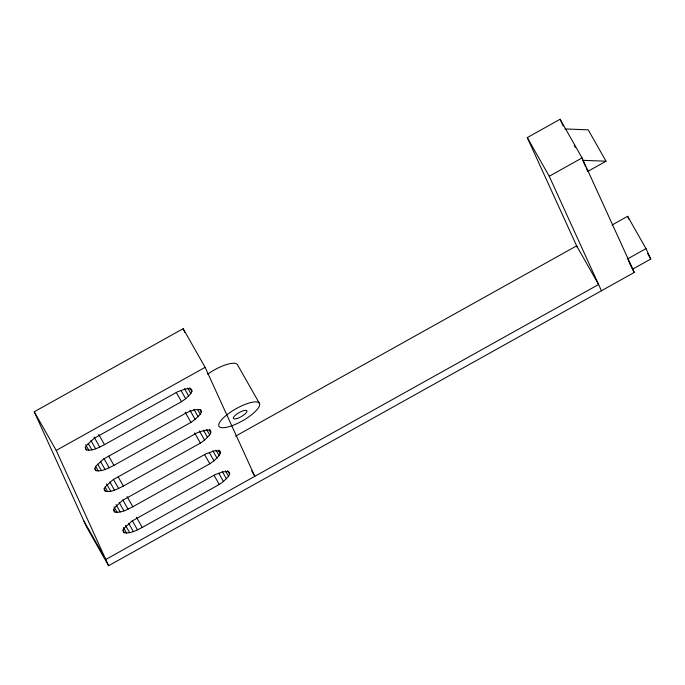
<?xml version="1.0" encoding="UTF-8"?>
<svg xmlns="http://www.w3.org/2000/svg" width="685" height="685" viewBox="0 0 685 685"><rect width="100%" height="100%" fill="white"/><g stroke="black" fill="none" stroke-linecap="round" stroke-linejoin="round"><path stroke-width="1.03" d="M190.815 393.575L191.886 391.46L191.851 389.859L190.704 388.875L188.538 388.575L185.481 388.977L177.612 391.751L94.256 438.272L86.575 445.293L85.505 447.399L85.539 449.009L86.678 449.985C93.032 450.978 99.034 447.382 104.514 444.659L181.516 401.701L185.703 398.721L190.815 393.575L187.673 388.052M200.251 414.262L201.321 412.156L201.287 410.555L200.14 409.57L194.917 409.673L187.048 412.447L103.692 458.967L96.011 465.988L94.941 468.095L94.975 469.696L96.114 470.681C102.467 471.674 108.47 468.078 113.95 465.355L190.952 422.397L195.139 419.408L200.251 414.262L197.631 409.664M210.723 431.25L209.576 430.266L207.409 429.966L200.628 431.456L196.484 433.143L113.128 479.663L105.447 486.684L104.377 488.79L104.411 490.392L105.55 491.376C111.903 492.369 117.906 488.773 123.386 486.05L200.388 443.092L204.575 440.104L209.687 434.958L210.757 432.851L210.723 431.25L209.678 429.409M220.159 451.937L219.012 450.953L216.845 450.662L213.788 451.064L205.92 453.83L122.564 500.358L114.883 507.371L113.813 509.486L113.847 511.087L114.986 512.072C121.339 513.065 127.341 509.469 132.821 506.746L209.824 463.788L214.011 460.799L219.123 455.653L220.193 453.547L220.159 451.937L219.114 450.096M228.559 476.349L229.629 474.234L229.595 472.633L228.447 471.648L223.224 471.76L215.355 474.525L131.999 521.054L124.319 528.067L123.249 530.181L123.283 531.783L124.422 532.767C130.775 533.752 136.777 530.164 142.257 527.441L219.26 484.483L223.447 481.495L228.559 476.349L225.416 470.826M577.446 247.636L527.27 137.591L560.107 119.267L582.07 157.927L634.284 272.433L108.598 565.733L86.635 527.073L34.25 411.771L183.16 328.68L205.123 367.34L254.811 476.315L251.678 470.792M108.598 565.733L56.213 450.43L205.123 367.34M601.439 290.757L549.233 176.25L582.07 157.927M564.877 128.934L588.218 129.842L606.045 161.223L587.764 171.421L586.506 168.647M612.107 224.98L627.64 216.314L645.998 248.629L650.75 259.05L632.478 269.248L634.284 272.433M235.657 436.097L576.633 245.846L598.596 284.506L105.747 559.491L83.784 520.823M645.998 248.629L627.717 258.827L632.478 269.248M582.704 160.316L606.045 161.223M647.599 253.51L650.75 259.05M574.313 145.545L575.366 147.395M629.866 263.528L631.673 266.705M527.27 137.591L549.233 176.25M259.504 403.491A23.264 6.841 -29.6 0 0 226.572 415.076A23.264 6.841 -29.6 0 0 231.504 425.89A23.264 6.841 -29.6 0 0 259.504 403.491L237.541 364.831A23.264 6.841 -29.6 0 0 207.615 374.164M189.796 387.778L191.886 391.46M199.755 409.39L201.321 412.156M209.19 430.086L210.757 432.851M184.522 388.686L188.7 396.05M206.545 429.435L209.687 434.958M218.626 450.781L220.193 453.547M193.958 409.373L198.136 416.737M215.981 450.131L219.123 455.653M227.54 470.552L229.629 474.234M180.994 390.433L185.703 398.721M203.394 430.069L207.572 437.432M189.908 410.204L195.139 419.408M212.829 450.764L217.008 458.128M199.344 430.899L204.575 440.104M222.265 471.46L226.444 478.824M176.285 392.496L181.516 401.701M209.302 452.52L214.011 460.799M185.198 412.276L190.952 422.397M218.738 473.207L223.447 481.495M194.634 432.963L200.388 443.092M204.592 454.583L209.824 463.788M214.028 475.279L219.26 484.483M98.76 434.538L104.514 444.659M108.718 456.15L113.95 465.355M118.154 476.846L123.386 486.05M94.025 436.987L99.779 447.117M127.067 496.616L132.821 506.746M103.983 458.599L109.215 467.804M136.503 517.312L142.257 527.441M113.419 479.294L118.651 488.499M90.925 440.515L95.635 448.803M122.855 499.99L128.086 509.195M100.361 461.21L105.07 469.49M132.291 520.686L137.522 529.89M88.245 443.443L91.91 449.882M109.797 481.906L114.506 490.186M97.681 464.13L101.346 470.578M119.233 502.602L123.942 510.882M85.719 444.762L88.853 450.285M106.595 483.91L110.782 491.273M128.669 523.289L133.378 531.577M85.111 447.228L86.678 449.985M95.677 466.382L98.289 470.98M116.03 504.605L120.218 511.969M95.069 468.84L96.114 470.681M105.113 487.078L107.725 491.676M125.466 525.292L129.653 532.656M103.983 488.619L105.55 491.376M114.027 506.849L117.161 512.371M113.419 509.306L114.986 512.072M123.463 527.544L126.597 533.067M122.855 530.002L124.422 532.767M34.25 411.771L56.213 450.43M627.64 216.314L628.933 219.157M583.123 161.24L585.658 166.789M560.107 119.267L563.207 126.066M183.16 328.68L184.941 332.576M237.215 418.458A7.758 2.278 -29.6 0 0 246.968 410.991A7.758 2.278 -29.6 0 0 236.274 414.468A7.758 2.278 -29.6 0 0 237.215 418.458"/></g></svg>
